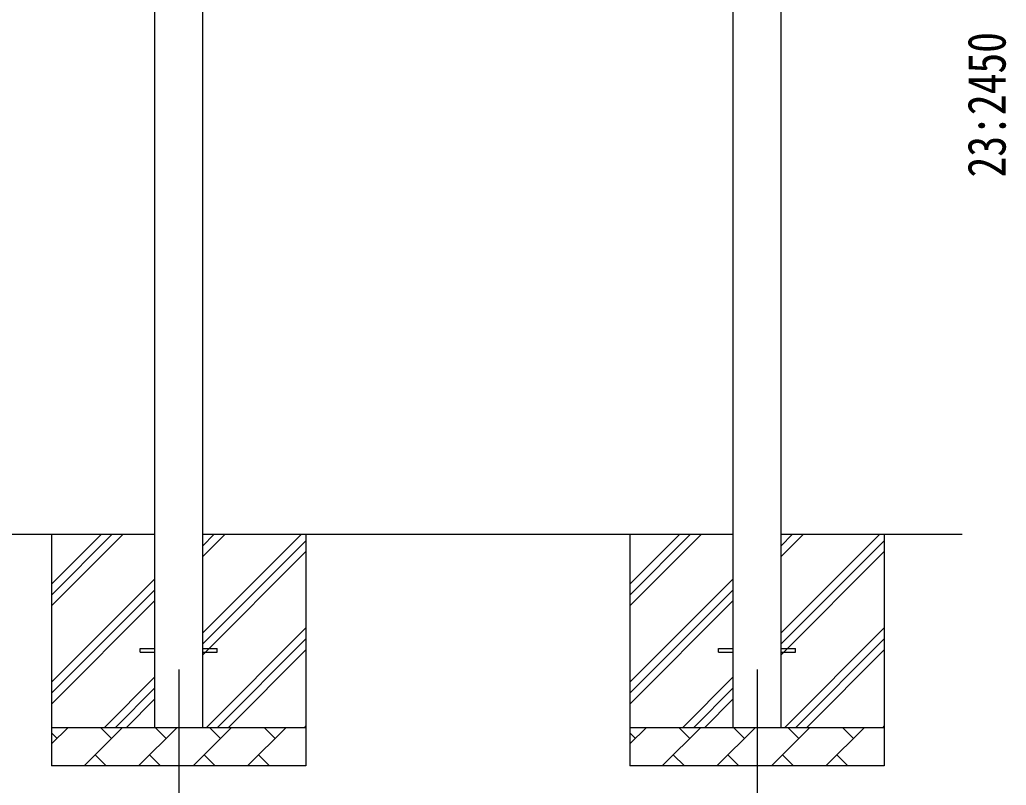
# Model space of a CAD drawing. Units: millimetres, scale not verified. Extents: x -12615 to 12615, y -8910 to 8910.
# Drawn here: x -61 to 2498, y -5632 to -3647 of the extents above; entities that cross this region are included whole.
import ezdxf
from ezdxf.enums import TextEntityAlignment as Align

# ---------------------------------------------------------------- set-up
doc = ezdxf.new("R2010")
doc.units = ezdxf.units.MM
doc.header["$LTSCALE"] = 40
for name, color, linetype in [('0-3_YKK_12', 2, 'Continuous'), ('0-4_YKK_13', 4, 'Continuous'), ('0-5_YKK_A1', 4, 'Continuous'), ('0-6_YKK_D', 6, 'Continuous')]:
    doc.layers.add(name, color=color, linetype=linetype)
doc.styles.add('ＭＳ ゴシック', font='')
doc.styles.get('ＭＳ ゴシック').set_extended_font_data('MS Gothic')

msp = doc.modelspace()

# ---------------------------------------------------------------- linework, layer by layer
at = {"layer": '0-3_YKK_12'}
for p, q in [((351.24, -5332.18), (351.24, -5832.18)), ((1851.24, -5332.18), (1851.24, -5832.18))]:
    msp.add_line(p, q, dxfattribs=at)
at = {"layer": '0-4_YKK_13'}
for p, q in [((251.24, -5277.68), (288.74, -5277.68)), ((251.24, -5286.68), (251.24, -5277.68)), ((251.24, -5286.68), (288.74, -5286.68)), ((413.74, -5277.68), (451.24, -5277.68)), ((413.74, -5286.68), (451.24, -5286.68)), ((451.24, -5286.68), (451.24, -5277.68)), ((1751.24, -5277.68), (1788.74, -5277.68)), ((1751.24, -5286.68), (1751.24, -5277.68)), ((1751.24, -5286.68), (1788.74, -5286.68)), ((1913.74, -5277.68), (1951.24, -5277.68)), ((1913.74, -5286.68), (1951.24, -5286.68)), ((1951.24, -5286.68), (1951.24, -5277.68))]:
    msp.add_line(p, q, dxfattribs=at)
at = {"layer": '0-5_YKK_A1'}
for p, q in [((1788.74, -2535.18), (1788.74, -5482.18)), ((1913.74, -5482.18), (1913.74, -2535.18)), ((288.74, -2585.18), (288.74, -5482.18)), ((413.74, -5482.18), (413.74, -2585.18)), ((288.74, -4982.18), (-1086.26, -4982.18)), ((21.24, -4982.18), (21.24, -5582.18)), ((21.24, -5167.23), (206.29, -4982.18)), ((21.24, -5138.95), (178.01, -4982.18)), ((21.24, -5110.67), (149.73, -4982.18)), ((1788.74, -4982.18), (413.74, -4982.18)), ((413.74, -5237.28), (668.84, -4982.18)), ((413.74, -5039.29), (470.85, -4982.18)), ((413.74, -5011.01), (442.57, -4982.18)), ((681.24, -4982.18), (681.24, -5582.18)), ((1521.24, -4982.18), (1521.24, -5582.18)), ((1521.24, -5167.23), (1706.29, -4982.18)), ((1521.24, -5138.95), (1678.01, -4982.18)), ((1521.24, -5110.67), (1649.73, -4982.18)), ((2383.6, -4982.18), (1913.74, -4982.18)), ((1913.74, -5237.28), (2168.84, -4982.18)), ((1913.74, -5039.29), (1970.85, -4982.18)), ((1913.74, -5011.01), (1942.57, -4982.18)), ((2181.24, -4982.18), (2181.24, -5582.18)), ((413.74, -5265.57), (681.24, -4998.07)), ((1913.74, -5265.57), (2181.24, -4998.07)), ((413.74, -5293.85), (681.24, -5026.35)), ((1913.74, -5293.85), (2181.24, -5026.35)), ((21.24, -5365.22), (288.74, -5097.72)), ((1521.24, -5365.22), (1788.74, -5097.72)), ((21.24, -5393.51), (288.74, -5126.01)), ((1521.24, -5393.51), (1788.74, -5126.01)), ((21.24, -5421.79), (288.74, -5154.29)), ((1521.24, -5421.79), (1788.74, -5154.29)), ((423.4, -5482.18), (681.24, -5224.34)), ((1923.4, -5482.18), (2181.24, -5224.34)), ((451.69, -5482.18), (681.24, -5252.62)), ((1951.69, -5482.18), (2181.24, -5252.62)), ((479.97, -5482.18), (681.24, -5280.91)), ((1979.97, -5482.18), (2181.24, -5280.91)), ((158.84, -5482.18), (288.74, -5352.28)), ((1658.84, -5482.18), (1788.74, -5352.28)), ((187.13, -5482.18), (288.74, -5380.57)), ((1687.13, -5482.18), (1788.74, -5380.57)), ((215.41, -5482.18), (288.74, -5408.85)), ((1715.41, -5482.18), (1788.74, -5408.85)), ((21.24, -5482.18), (681.24, -5482.18)), ((21.24, -5525.08), (64.14, -5482.18)), ((35.58, -5510.74), (21.24, -5496.4)), ((105.56, -5582.18), (205.56, -5482.18)), ((177.01, -5510.74), (148.45, -5482.18)), ((246.98, -5582.18), (346.98, -5482.18)), ((318.43, -5510.74), (289.87, -5482.18)), ((388.4, -5582.18), (488.4, -5482.18)), ((459.85, -5510.74), (431.29, -5482.18)), ((529.82, -5582.18), (629.82, -5482.18)), ((601.27, -5510.74), (572.72, -5482.18)), ((677.96, -5482.18), (681.24, -5478.9)), ((1521.24, -5482.18), (2181.24, -5482.18)), ((1521.24, -5525.08), (1564.14, -5482.18)), ((1535.58, -5510.74), (1521.24, -5496.4)), ((1605.56, -5582.18), (1705.56, -5482.18)), ((1677.01, -5510.74), (1648.45, -5482.18)), ((1746.98, -5582.18), (1846.98, -5482.18)), ((1818.43, -5510.74), (1789.87, -5482.18)), ((1888.4, -5582.18), (1988.4, -5482.18)), ((1959.85, -5510.74), (1931.29, -5482.18)), ((2029.82, -5582.18), (2129.82, -5482.18)), ((2101.27, -5510.74), (2072.72, -5482.18)), ((2177.96, -5482.18), (2181.24, -5478.9)), ((134.11, -5553.63), (162.67, -5582.18)), ((275.53, -5553.63), (304.09, -5582.18)), ((416.95, -5553.63), (445.51, -5582.18)), ((558.38, -5553.63), (586.93, -5582.18)), ((1634.11, -5553.63), (1662.67, -5582.18)), ((1775.53, -5553.63), (1804.09, -5582.18)), ((1916.95, -5553.63), (1945.51, -5582.18)), ((2058.38, -5553.63), (2086.93, -5582.18)), ((681.24, -5582.18), (21.24, -5582.18)), ((2181.24, -5582.18), (1521.24, -5582.18))]:
    msp.add_line(p, q, dxfattribs=at)

# ---------------------------------------------------------------- texts
at = {"layer": '0-6_YKK_D', "style": 'ＭＳ ゴシック', "width": 0.8}
msp.add_text('23:2450', height=98.97, rotation=90, dxfattribs=at).set_placement((2525.75, -4055.98), align=Align.BOTTOM_LEFT)

doc.saveas('drawing.dxf')
